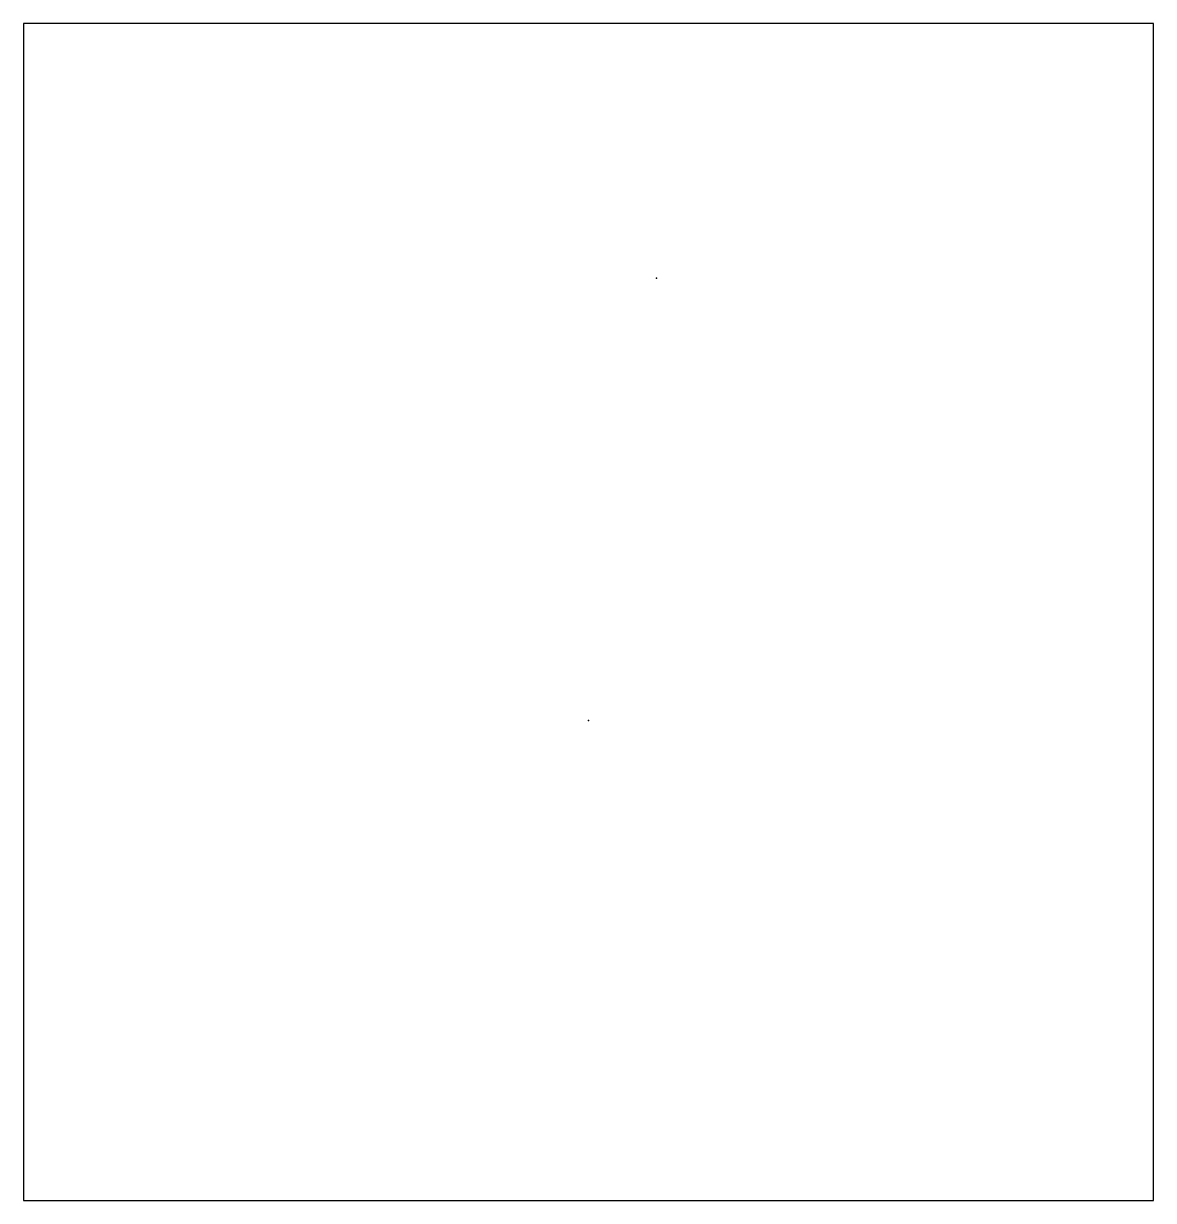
# Model space of a CAD drawing. Header units: inches. Extents: x 0 to 3650, y 0 to 3800.
import ezdxf

# ---------------------------------------------------------------- set-up
doc = ezdxf.new("R2010")
doc.units = ezdxf.units.IN
doc.header["$MEASUREMENT"] = 0
doc.layers.add('footing', color=2, linetype='Continuous', lineweight=25)

msp = doc.modelspace()

# ---------------------------------------------------------------- linework, layer by layer
at = {"layer": 'footing', "ltscale": 100}
msp.add_lwpolyline([(0, 0), (3650, 0), (3650, 3800), (0, 3800)], close=True, dxfattribs=at)
for p in [(2045, 2977.9, 0), (1825, 1550)]:
    msp.add_point(p, dxfattribs=at)

doc.saveas('drawing.dxf')
